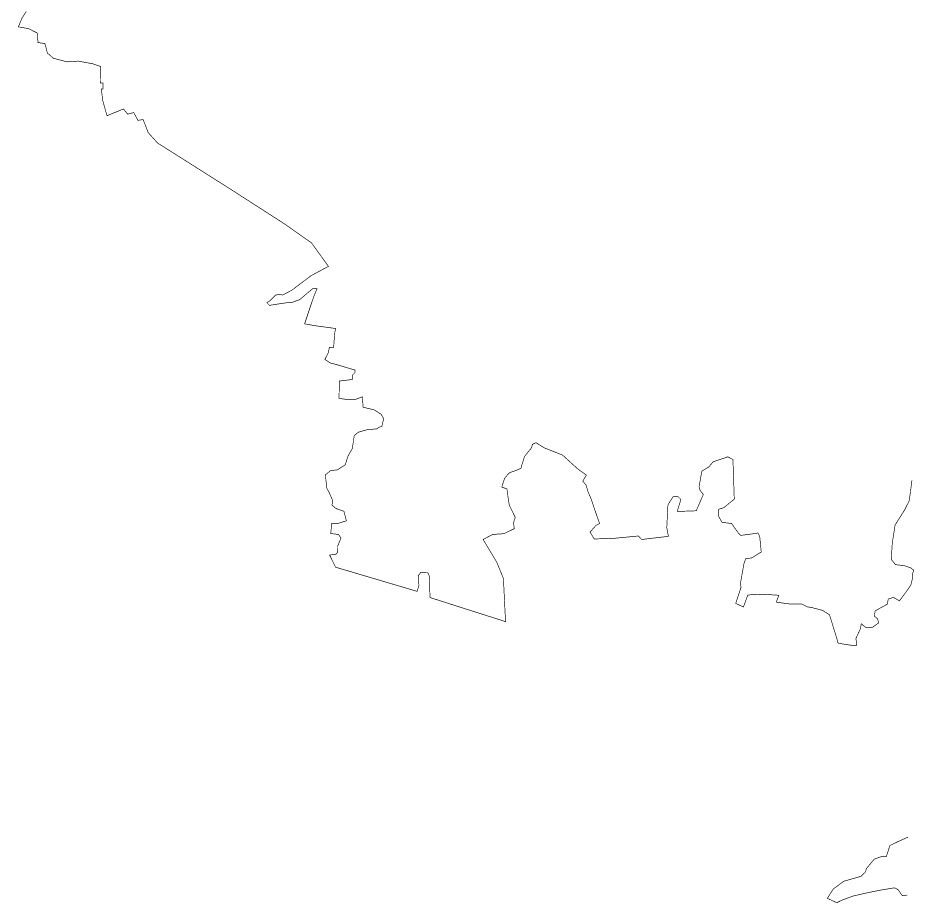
# Model space of a CAD drawing. Header units: metres. Extents: x 273899 to 302286, y 1977397 to 2102169.
# Drawn here: x 284926 to 289099, y 2066136 to 2070256 of the extents above; entities that cross this region are included whole.
import ezdxf

# ---------------------------------------------------------------- set-up
doc = ezdxf.new("R2010")
doc.units = ezdxf.units.M
doc.header["$MEASUREMENT"] = 0
doc.layers.add('HAZARDS LINE', color=1, linetype='Continuous')

msp = doc.modelspace()

# ---------------------------------------------------------------- linework, layer by layer
at = {"layer": 'HAZARDS LINE', "lineweight": 0}
msp.add_lwpolyline([(284965.1, 2070286.4, 3.01, 3.01, 0), (284944.7, 2070254.5, 3.01, 3.01, 0), (284928.2, 2070214.6, 3.01, 3.01, 0), (284976.2, 2070206.1, 3.01, 3.01, 0), (285016.1, 2070185.6, 3.01, 3.01, 0), (285019.6, 2070141.4, 3.01, 3.01, 0), (285051.7, 2070137.1, 3.01, 3.01, 0), (285063.2, 2070092.8, 3.01, 3.01, 0), (285091, 2070068.4, 3.01, 3.01, 0), (285155, 2070051.7, 3.01, 3.01, 0), (285207.2, 2070055.1, 3.01, 3.01, 0), (285275.3, 2070042.4, 3.01, 3.01, 0), (285311.2, 2070029.9, 3.01, 3.01, 0), (285310.4, 2069953.7, 3.01, 3.01, 0), (285322.4, 2069953.6, 3.01, 3.01, 0), (285322.1, 2069925.5, 3.01, 3.01, 0), (285314.1, 2069925.6, 3.01, 3.01, 0), (285317.8, 2069897.5, 3.01, 3.01, 0), (285321.5, 2069869.4, 3.01, 3.01, 0), (285340.8, 2069801, 3.01, 3.01, 0), (285417.4, 2069832.2, 3.01, 3.01, 0), (285437.2, 2069808, 3.01, 3.01, 0), (285465.3, 2069815.7, 3.01, 3.01, 0), (285485, 2069779.4, 3.01, 3.01, 0), (285509.1, 2069783.1, 3.01, 3.01, 0), (285532.5, 2069722.7, 3.01, 3.01, 0), (285576.1, 2069674.1, 3.01, 3.01, 0), (285898.8, 2069470, 3.01, 3.01, 0), (286165.6, 2069298.6, 3.01, 3.01, 0), (286293, 2069209, 3.01, 3.01, 0), (286372, 2069099.8, 3.01, 3.01, 0), (286291.4, 2069056.6, 3.01, 3.01, 0), (286202.4, 2068989.3, 3.01, 3.01, 0), (286158, 2068965.8, 3.01, 3.01, 0), (286146, 2068969.9, 3.01, 3.01, 0), (286125.9, 2068966.1, 3.01, 3.01, 0), (286117.8, 2068958.2, 3.01, 3.01, 0), (286097.6, 2068938.3, 3.01, 3.01, 0), (286085.4, 2068930.4, 3.01, 3.01, 0), (286097.3, 2068918.3, 3.01, 3.01, 0), (286169.7, 2068929.5, 3.01, 3.01, 0), (286205.8, 2068933.2, 3.01, 3.01, 0), (286238, 2068944.8, 3.01, 3.01, 0), (286298.7, 2068996.3, 3.01, 3.01, 0), (286318.8, 2068996.1, 3.01, 3.01, 0), (286302.3, 2068956.2, 3.01, 3.01, 0), (286260.9, 2068832.3, 3.01, 3.01, 0), (286308.9, 2068823.7, 3.01, 3.01, 0), (286405, 2068810.6, 3.01, 3.01, 0), (286400.7, 2068786.6, 3.01, 3.01, 0), (286396, 2068722.5, 3.01, 3.01, 0), (286376, 2068722.7, 3.01, 3.01, 0), (286371.7, 2068698.7, 3.01, 3.01, 0), (286355.3, 2068666.8, 3.01, 3.01, 0), (286379.2, 2068650.5, 3.01, 3.01, 0), (286411.2, 2068642.1, 3.01, 3.01, 0), (286495.2, 2068617.1, 3.01, 3.01, 0), (286495, 2068605.1, 3.01, 3.01, 0), (286482.9, 2068593.2, 3.01, 3.01, 0), (286482.7, 2068573.1, 3.01, 3.01, 0), (286422.4, 2068565.8, 3.01, 3.01, 0), (286421.5, 2068485.5, 3.01, 3.01, 0), (286449.6, 2068481.2, 3.01, 3.01, 0), (286497.7, 2068480.7, 3.01, 3.01, 0), (286529.9, 2068492.4, 3.01, 3.01, 0), (286533.4, 2068444.2, 3.01, 3.01, 0), (286585.4, 2068431.6, 3.01, 3.01, 0), (286617.3, 2068411.2, 3.01, 3.01, 0), (286629.1, 2068391, 3.01, 3.01, 0), (286620.7, 2068355, 3.01, 3.01, 0), (286608.6, 2068351.1, 3.01, 3.01, 0), (286596.5, 2068343.2, 3.01, 3.01, 0), (286552.3, 2068339.7, 3.01, 3.01, 0), (286512.1, 2068328.1, 3.01, 3.01, 0), (286491.9, 2068312.3, 3.01, 3.01, 0), (286483.2, 2068252.2, 3.01, 3.01, 0), (286462.7, 2068216.3, 3.01, 3.01, 0), (286450.3, 2068176.3, 3.01, 3.01, 0), (286413.9, 2068152.7, 3.01, 3.01, 0), (286381.8, 2068149, 3.01, 3.01, 0), (286357.5, 2068129.2, 3.01, 3.01, 0), (286364.8, 2068064.9, 3.01, 3.01, 0), (286372.7, 2068052.8, 3.01, 3.01, 0), (286392.3, 2068008.5, 3.01, 3.01, 0), (286388.1, 2067988.5, 3.01, 3.01, 0), (286408, 2067972.2, 3.01, 3.01, 0), (286443.9, 2067959.8, 3.01, 3.01, 0), (286455.5, 2067915.5, 3.01, 3.01, 0), (286419.3, 2067903.9, 3.01, 3.01, 0), (286387.2, 2067904.2, 3.01, 3.01, 0), (286382.6, 2067856.2, 3.01, 3.01, 0), (286418.7, 2067851.8, 3.01, 3.01, 0), (286430.5, 2067835.6, 3.01, 3.01, 0), (286414.1, 2067795.6, 3.01, 3.01, 0), (286413.8, 2067767.6, 3.01, 3.01, 0), (286405.7, 2067759.6, 3.01, 3.01, 0), (286377.5, 2067755.9, 3.01, 3.01, 0), (286405, 2067699.5, 3.01, 3.01, 0), (286784.8, 2067587, 3.01, 3.01, 0), (286793.1, 2067615, 3.01, 3.01, 0), (286789.6, 2067659.2, 3.01, 3.01, 0), (286801.8, 2067675.1, 3.01, 3.01, 0), (286833.9, 2067674.8, 3.01, 3.01, 0), (286841.7, 2067658.6, 3.01, 3.01, 0), (286844.7, 2067558.3, 3.01, 3.01, 0), (287196.4, 2067446.2, 3.01, 3.01, 0), (287186.6, 2067646.9, 3.01, 3.01, 0), (287155.3, 2067723.4, 3.01, 3.01, 0), (287092.3, 2067828.4, 3.01, 3.01, 0), (287136.6, 2067852, 3.01, 3.01, 0), (287188.8, 2067855.5, 3.01, 3.01, 0), (287237.2, 2067879, 3.01, 3.01, 0), (287233.5, 2067907.1, 3.01, 3.01, 0), (287241.8, 2067931.1, 3.01, 3.01, 0), (287214.3, 2067987.6, 3.01, 3.01, 0), (287210.5, 2068007.7, 3.01, 3.01, 0), (287203.1, 2068063.9, 3.01, 3.01, 0), (287179.1, 2068072.2, 3.01, 3.01, 0), (287191.6, 2068112.2, 3.01, 3.01, 0), (287207.9, 2068132, 3.01, 3.01, 0), (287216, 2068140, 3.01, 3.01, 0), (287240.1, 2068147.7, 3.01, 3.01, 0), (287268.3, 2068159.5, 3.01, 3.01, 0), (287272.5, 2068175.5, 3.01, 3.01, 0), (287285, 2068215.4, 3.01, 3.01, 0), (287317.5, 2068255.2, 3.01, 3.01, 0), (287321.7, 2068271.2, 3.01, 3.01, 0), (287337.8, 2068279.1, 3.01, 3.01, 0), (287377.6, 2068254.6, 3.01, 3.01, 0), (287461.5, 2068221.6, 3.01, 3.01, 0), (287533, 2068156.6, 3.01, 3.01, 0), (287572.8, 2068128.1, 3.01, 3.01, 0), (287556.4, 2068100.2, 3.01, 3.01, 0), (287572.3, 2068080, 3.01, 3.01, 0), (287580, 2068051.8, 3.01, 3.01, 0), (287595.6, 2068015.5, 3.01, 3.01, 0), (287622.8, 2067935, 3.01, 3.01, 0), (287634.5, 2067902.8, 3.01, 3.01, 0), (287618.4, 2067894.9, 3.01, 3.01, 0), (287590, 2067863.1, 3.01, 3.01, 0), (287609.7, 2067830.8, 3.01, 3.01, 0), (287702, 2067833.9, 3.01, 3.01, 0), (287814.4, 2067844.7, 3.01, 3.01, 0), (287830.3, 2067828.5, 3.01, 3.01, 0), (287954.8, 2067843.1, 3.01, 3.01, 0), (287947.2, 2067883.3, 3.01, 3.01, 0), (287952.3, 2067987.6, 3.01, 3.01, 0), (287960.5, 2068003.5, 3.01, 3.01, 0), (287976.8, 2068027.4, 3.01, 3.01, 0), (288000.9, 2068027.2, 3.01, 3.01, 0), (288012.8, 2068015, 3.01, 3.01, 0), (287996.1, 2067959, 3.01, 3.01, 0), (288084.4, 2067962.1, 3.01, 3.01, 0), (288117.3, 2068038, 3.01, 3.01, 0), (288101.5, 2068058.2, 3.01, 3.01, 0), (288097.6, 2068074.3, 3.01, 3.01, 0), (288110.4, 2068146.3, 3.01, 3.01, 0), (288142.7, 2068166, 3.01, 3.01, 0), (288163.1, 2068189.9, 3.01, 3.01, 0), (288231.5, 2068213.2, 3.01, 3.01, 0), (288255.4, 2068200.9, 3.01, 3.01, 0), (288261.4, 2068016.3, 3.01, 3.01, 0), (288212.9, 2067976.7, 3.01, 3.01, 0), (288188.7, 2067969, 3.01, 3.01, 0), (288188.4, 2067936.9, 3.01, 3.01, 0), (288204.1, 2067908.6, 3.01, 3.01, 0), (288236.2, 2067904.3, 3.01, 3.01, 0), (288248.2, 2067904.2, 3.01, 3.01, 0), (288268, 2067875.9, 3.01, 3.01, 0), (288279.8, 2067859.7, 3.01, 3.01, 0), (288291.7, 2067847.5, 3.01, 3.01, 0), (288347.9, 2067854.9, 3.01, 3.01, 0), (288372, 2067858.7, 3.01, 3.01, 0), (288379.9, 2067842.6, 3.01, 3.01, 0), (288387.1, 2067770.3, 3.01, 3.01, 0), (288342.7, 2067742.7, 3.01, 3.01, 0), (288314.6, 2067739, 3.01, 3.01, 0), (288306.3, 2067715, 3.01, 3.01, 0), (288289.2, 2067618.9, 3.01, 3.01, 0), (288293.1, 2067606.8, 3.01, 3.01, 0), (288268.2, 2067530.9, 3.01, 3.01, 0), (288304.1, 2067514.4, 3.01, 3.01, 0), (288324.8, 2067570.4, 3.01, 3.01, 0), (288397, 2067573.6, 3.01, 3.01, 0), (288469.2, 2067568.8, 3.01, 3.01, 0), (288456.8, 2067536.9, 3.01, 3.01, 0), (288520.9, 2067528.1, 3.01, 3.01, 0), (288577, 2067527.5, 3.01, 3.01, 0), (288601, 2067515.2, 3.01, 3.01, 0), (288625, 2067511, 3.01, 3.01, 0), (288673, 2067498.4, 3.01, 3.01, 0), (288704.8, 2067478, 3.01, 3.01, 0), (288739.7, 2067365.3, 3.01, 3.01, 0), (288743.5, 2067349.2, 3.01, 3.01, 0), (288747.5, 2067345.2, 3.01, 3.01, 0), (288803.6, 2067336.5, 3.01, 3.01, 0), (288831.6, 2067336.2, 3.01, 3.01, 0), (288828, 2067368.4, 3.01, 3.01, 0), (288848.5, 2067412.3, 3.01, 3.01, 0), (288852.8, 2067436.3, 3.01, 3.01, 0), (288872.7, 2067420, 3.01, 3.01, 0), (288904.7, 2067419.7, 3.01, 3.01, 0), (288933, 2067439.4, 3.01, 3.01, 0), (288929.2, 2067459.5, 3.01, 3.01, 0), (288913.3, 2067471.7, 3.01, 3.01, 0), (288917.6, 2067495.8, 3.01, 3.01, 0), (288937.8, 2067507.6, 3.01, 3.01, 0), (288974.1, 2067527.2, 3.01, 3.01, 0), (288978.4, 2067551.3, 3.01, 3.01, 0), (289002.5, 2067559, 3.01, 3.01, 0), (289030.4, 2067542.7, 3.01, 3.01, 0), (289063, 2067586.4, 3.01, 3.01, 0), (289083.4, 2067616.3, 3.01, 3.01, 0), (289089.9, 2067642.1, 3.01, 3.01, 0), (289089.9, 2067662.4, 3.01, 3.01, 0), (289096.9, 2067684.9, 3.01, 3.01, 0), (289084.2, 2067695.9, 3.01, 3.01, 0), (289052.2, 2067706.9, 3.01, 3.01, 0), (289012.2, 2067711.4, 3.01, 3.01, 0), (288992.4, 2067735.6, 3.01, 3.01, 0), (288997.2, 2067811.8, 3.01, 3.01, 0), (289010.2, 2067895.9, 3.01, 3.01, 0), (289053.7, 2067964.3, 3.01, 3.01, 0), (289075.6, 2068007.5, 3.01, 3.01, 0), (289079.9, 2068035.6, 3.01, 3.01, 0), (289088.6, 2068103.7, 0, 0, 0)], format="xyseb", dxfattribs=at)
at = {"layer": 'HAZARDS LINE', "lineweight": 0, "const_width": 3.01}
msp.add_lwpolyline([(289067.7, 2066173.4), (289043.6, 2066170.6), (289023.9, 2066198.9), (289007.9, 2066207.1), (288983.8, 2066203.3), (288939.6, 2066195.8), (288883.3, 2066184.4), (288815, 2066169.1), (288762.6, 2066149.6), (288738.5, 2066137.8), (288694.6, 2066158.3), (288723.1, 2066202.2), (288771.6, 2066237.7), (288852.1, 2066260.9), (288872.4, 2066280.8), (288876.5, 2066296.8), (288896.9, 2066320.6), (288913.1, 2066340.5), (288945.3, 2066352.2), (288969.4, 2066351.9), (288986, 2066403.9), (289026.3, 2066423.5), (289070.6, 2066443.1)], dxfattribs=at)

doc.saveas('drawing.dxf')
